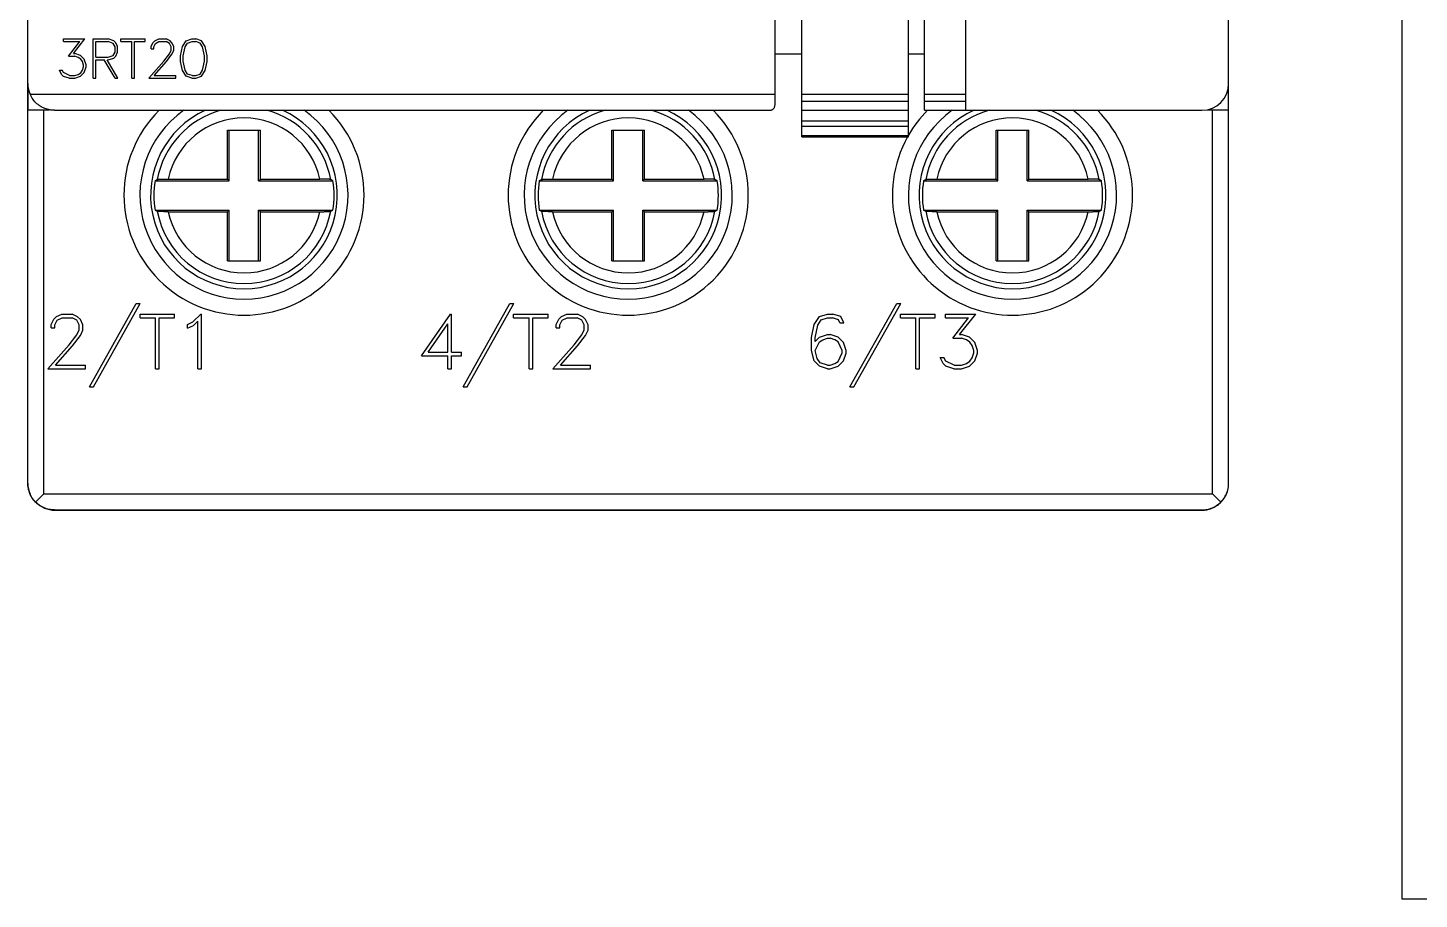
# Model space of a CAD drawing. Header units: millimetres. Extents: x -72 to 2978, y -1067 to 2817.
# Drawn here: x 2061.7 to 2113.8, y 2541 to 2573.6 of the extents above; entities that cross this region are included whole.
import ezdxf

# ---------------------------------------------------------------- set-up
doc = ezdxf.new("R2010")
doc.units = ezdxf.units.MM
doc.layers.add('10000_FRONT', color=7, linetype='Continuous')

msp = doc.modelspace()

# ---------------------------------------------------------------- linework, layer by layer
for p, q in [((2113.192, 2540.967), (2113.192, 2654.067)), ((2135.692, 2540.967), (2113.192, 2540.967))]:
    msp.add_line(p, q)
at = {"layer": '10000_FRONT', "color": 7, "linetype": 'Continuous', "lineweight": 25}
for p, q in [((2090.692, 2569.542), (2090.692, 2626.542)), ((2089.692, 2570.742), (2089.692, 2625.342)), ((2061.692, 2570.562), (2061.692, 2624.542)), ((2094.692, 2569.542), (2094.692, 2586.042)), ((2095.292, 2570.542), (2095.292, 2585.442)), ((2096.842, 2570.542), (2096.842, 2584.242)), ((2106.692, 2571.542), (2106.692, 2575.345)), ((2063.025, 2573.215), (2063.832, 2573.215)), ((2063.025, 2573.117), (2063.025, 2573.215)), ((2063.402, 2572.668), (2063.832, 2573.215)), ((2064.138, 2573.215), (2064.703, 2573.215)), ((2064.138, 2571.745), (2064.138, 2573.215)), ((2064.913, 2573.145), (2064.703, 2573.215)), ((2064.988, 2573.073), (2064.913, 2573.145)), ((2065.174, 2573.215), (2066.095, 2573.215)), ((2065.174, 2573.117), (2065.174, 2573.215)), ((2066.095, 2573.117), (2066.095, 2573.215)), ((2066.38, 2573.074), (2066.453, 2573.146)), ((2066.453, 2573.146), (2066.596, 2573.215)), ((2066.596, 2573.215), (2066.878, 2573.215)), ((2067.021, 2573.145), (2066.878, 2573.215)), ((2067.094, 2573.073), (2067.021, 2573.145)), ((2067.487, 2572.931), (2067.63, 2573.145)), ((2067.63, 2573.145), (2067.843, 2573.215)), ((2067.843, 2573.215), (2067.985, 2573.215)), ((2068.199, 2573.145), (2067.985, 2573.215)), ((2068.342, 2572.931), (2068.199, 2573.145)), ((2061.692, 2572.652), (2061.692, 2572.652)), ((2063.025, 2573.117), (2063.64, 2573.117)), ((2063.215, 2572.567), (2063.64, 2573.117)), ((2063.402, 2572.668), (2063.454, 2572.668)), ((2063.666, 2572.597), (2063.454, 2572.668)), ((2064.236, 2573.117), (2064.698, 2573.117)), ((2064.236, 2572.529), (2064.236, 2573.117)), ((2064.894, 2573.05), (2064.698, 2573.117)), ((2064.959, 2572.923), (2064.894, 2573.05)), ((2064.894, 2572.597), (2064.959, 2572.724)), ((2064.959, 2572.724), (2064.959, 2572.923)), ((2064.987, 2572.574), (2065.057, 2572.717)), ((2065.057, 2572.93), (2064.988, 2573.073)), ((2065.057, 2572.717), (2065.057, 2572.93)), ((2065.174, 2573.117), (2065.585, 2573.117)), ((2065.585, 2571.745), (2065.585, 2573.117)), ((2065.683, 2573.117), (2066.095, 2573.117)), ((2065.683, 2571.745), (2065.683, 2573.117)), ((2066.31, 2572.931), (2066.38, 2573.074)), ((2066.31, 2572.843), (2066.31, 2572.931)), ((2066.31, 2572.843), (2066.41, 2572.843)), ((2066.41, 2572.923), (2066.475, 2573.052)), ((2066.41, 2572.843), (2066.41, 2572.923)), ((2066.475, 2573.052), (2066.604, 2573.117)), ((2066.604, 2573.117), (2066.87, 2573.117)), ((2066.794, 2572.388), (2066.998, 2572.66)), ((2067, 2573.052), (2066.87, 2573.117)), ((2066.886, 2572.367), (2067.094, 2572.643)), ((2066.998, 2572.66), (2067.064, 2572.794)), ((2067.064, 2572.923), (2067, 2573.052)), ((2067.064, 2572.794), (2067.064, 2572.923)), ((2067.165, 2572.929), (2067.094, 2573.073)), ((2067.094, 2572.643), (2067.165, 2572.784)), ((2067.165, 2572.784), (2067.165, 2572.929)), ((2067.418, 2572.586), (2067.487, 2572.931)), ((2067.516, 2572.582), (2067.585, 2572.922)), ((2067.585, 2572.922), (2067.678, 2573.06)), ((2067.678, 2573.06), (2067.848, 2573.118)), ((2067.848, 2573.118), (2067.982, 2573.118)), ((2068.151, 2573.06), (2067.982, 2573.118)), ((2068.243, 2572.922), (2068.151, 2573.06)), ((2068.312, 2572.582), (2068.243, 2572.922)), ((2068.41, 2572.586), (2068.342, 2572.931)), ((2089.692, 2572.662), (2090.692, 2572.662)), ((2094.692, 2572.662), (2095.292, 2572.662)), ((2063.215, 2572.567), (2063.451, 2572.567)), ((2063.582, 2572.523), (2063.451, 2572.567)), ((2063.674, 2572.462), (2063.582, 2572.523)), ((2063.809, 2572.454), (2063.666, 2572.597)), ((2063.735, 2572.369), (2063.674, 2572.462)), ((2063.78, 2572.238), (2063.735, 2572.369)), ((2063.735, 2572.042), (2063.78, 2572.174)), ((2063.78, 2572.174), (2063.78, 2572.238)), ((2063.879, 2572.242), (2063.809, 2572.454)), ((2063.809, 2571.958), (2063.879, 2572.17)), ((2063.879, 2572.17), (2063.879, 2572.242)), ((2064.236, 2572.529), (2064.698, 2572.529)), ((2064.236, 2572.431), (2064.553, 2572.431)), ((2064.236, 2571.745), (2064.236, 2572.431)), ((2064.964, 2571.745), (2064.553, 2572.431)), ((2065.07, 2571.745), (2064.659, 2572.431)), ((2064.659, 2572.431), (2064.702, 2572.431)), ((2064.698, 2572.529), (2064.894, 2572.597)), ((2064.702, 2572.431), (2064.913, 2572.502)), ((2064.913, 2572.502), (2064.987, 2572.574)), ((2066.222, 2571.745), (2066.794, 2572.388)), ((2066.43, 2571.843), (2066.886, 2572.367)), ((2067.418, 2572.375), (2067.418, 2572.586)), ((2067.487, 2572.029), (2067.418, 2572.375)), ((2067.516, 2572.381), (2067.516, 2572.582)), ((2067.585, 2572.041), (2067.516, 2572.381)), ((2068.243, 2572.041), (2068.312, 2572.381)), ((2068.312, 2572.381), (2068.312, 2572.582)), ((2068.342, 2572.029), (2068.41, 2572.375)), ((2068.41, 2572.375), (2068.41, 2572.586)), ((2062.959, 2571.887), (2062.878, 2572.049)), ((2062.878, 2572.049), (2062.982, 2572.049)), ((2063.033, 2571.815), (2062.959, 2571.887)), ((2063.029, 2571.953), (2062.982, 2572.049)), ((2063.251, 2571.843), (2063.029, 2571.953)), ((2063.245, 2571.745), (2063.033, 2571.815)), ((2063.245, 2571.745), (2063.454, 2571.745)), ((2063.251, 2571.843), (2063.451, 2571.843)), ((2063.451, 2571.843), (2063.582, 2571.889)), ((2063.454, 2571.745), (2063.666, 2571.816)), ((2063.582, 2571.889), (2063.674, 2571.95)), ((2063.666, 2571.816), (2063.809, 2571.958)), ((2063.674, 2571.95), (2063.735, 2572.042)), ((2064.138, 2571.745), (2064.236, 2571.745)), ((2064.964, 2571.745), (2065.07, 2571.745)), ((2065.585, 2571.745), (2065.683, 2571.745)), ((2066.222, 2571.745), (2067.233, 2571.745)), ((2066.43, 2571.843), (2067.233, 2571.843)), ((2067.233, 2571.745), (2067.233, 2571.843)), ((2067.63, 2571.816), (2067.487, 2572.029)), ((2067.678, 2571.902), (2067.585, 2572.041)), ((2067.843, 2571.745), (2067.63, 2571.816)), ((2067.848, 2571.845), (2067.678, 2571.902)), ((2067.843, 2571.745), (2067.985, 2571.745)), ((2067.848, 2571.845), (2067.982, 2571.845)), ((2067.982, 2571.845), (2068.151, 2571.902)), ((2067.985, 2571.745), (2068.199, 2571.816)), ((2068.151, 2571.902), (2068.243, 2572.041)), ((2068.199, 2571.816), (2068.342, 2572.029)), ((2061.702, 2570.562), (2061.702, 2571.401)), ((2061.799, 2571.092), (2061.775, 2571.142)), ((2061.775, 2571.142), (2089.692, 2571.142)), ((2061.826, 2571.043), (2061.799, 2571.092)), ((2061.855, 2570.994), (2061.826, 2571.043)), ((2090.692, 2571.142), (2094.692, 2571.142)), ((2095.292, 2571.142), (2096.842, 2571.142)), ((2106.682, 2570.562), (2106.682, 2571.401)), ((2106.692, 2570.562), (2106.692, 2571.534)), ((2061.692, 2570.562), (2062.292, 2570.562)), ((2061.692, 2556.562), (2061.692, 2570.562)), ((2061.888, 2570.948), (2061.855, 2570.994)), ((2061.922, 2570.904), (2061.888, 2570.948)), ((2061.959, 2570.862), (2061.922, 2570.904)), ((2061.997, 2570.824), (2061.959, 2570.862)), ((2062.035, 2570.788), (2061.997, 2570.824)), ((2062.074, 2570.756), (2062.035, 2570.788)), ((2062.113, 2570.727), (2062.074, 2570.756)), ((2062.154, 2570.7), (2062.113, 2570.727)), ((2062.196, 2570.674), (2062.154, 2570.7)), ((2062.239, 2570.651), (2062.196, 2570.674)), ((2062.283, 2570.63), (2062.239, 2570.651)), ((2062.328, 2570.611), (2062.283, 2570.63)), ((2062.292, 2570.562), (2062.493, 2570.562)), ((2062.292, 2556.162), (2062.292, 2570.562)), ((2062.373, 2570.595), (2062.328, 2570.611)), ((2062.419, 2570.58), (2062.373, 2570.595)), ((2062.465, 2570.568), (2062.419, 2570.58)), ((2062.511, 2570.559), (2062.465, 2570.568)), ((2062.557, 2570.552), (2062.511, 2570.559)), ((2062.603, 2570.546), (2062.557, 2570.552)), ((2062.648, 2570.543), (2062.603, 2570.546)), ((2062.692, 2570.542), (2062.648, 2570.543)), ((2062.692, 2570.542), (2089.492, 2570.542)), ((2089.492, 2570.542), (2089.51, 2570.543)), ((2089.51, 2570.543), (2089.528, 2570.546)), ((2089.528, 2570.546), (2089.546, 2570.55)), ((2089.546, 2570.55), (2089.564, 2570.556)), ((2089.564, 2570.556), (2089.582, 2570.564)), ((2089.582, 2570.564), (2089.599, 2570.574)), ((2089.599, 2570.574), (2089.615, 2570.585)), ((2089.615, 2570.585), (2089.631, 2570.599)), ((2089.631, 2570.599), (2089.645, 2570.614)), ((2089.645, 2570.614), (2089.658, 2570.631)), ((2089.658, 2570.631), (2089.669, 2570.65)), ((2089.669, 2570.65), (2089.678, 2570.67)), ((2089.678, 2570.67), (2089.685, 2570.693)), ((2089.685, 2570.693), (2089.69, 2570.717)), ((2089.69, 2570.717), (2089.692, 2570.742)), ((2090.692, 2570.879), (2094.692, 2570.879)), ((2090.692, 2570.542), (2094.692, 2570.542)), ((2095.292, 2570.879), (2096.842, 2570.879)), ((2095.292, 2570.542), (2096.842, 2570.542)), ((2096.842, 2570.542), (2105.692, 2570.542)), ((2105.891, 2570.562), (2106.692, 2570.562)), ((2106.092, 2556.162), (2106.092, 2570.562)), ((2106.692, 2556.562), (2106.692, 2570.562)), ((2090.692, 2570.142), (2094.692, 2570.142)), ((2069.179, 2569.802), (2070.405, 2569.802)), ((2069.179, 2567.965), (2069.179, 2569.802)), ((2069.242, 2567.902), (2069.242, 2569.802)), ((2070.342, 2567.902), (2070.342, 2569.802)), ((2070.405, 2567.965), (2070.405, 2569.802)), ((2083.579, 2569.802), (2084.805, 2569.802)), ((2083.579, 2567.965), (2083.579, 2569.802)), ((2083.642, 2567.902), (2083.642, 2569.802)), ((2084.742, 2567.902), (2084.742, 2569.802)), ((2084.805, 2567.965), (2084.805, 2569.802)), ((2090.692, 2569.942), (2094.692, 2569.942)), ((2090.692, 2569.596), (2094.692, 2569.596)), ((2090.692, 2569.542), (2094.692, 2569.542)), ((2097.979, 2569.802), (2099.205, 2569.802)), ((2097.979, 2567.965), (2097.979, 2569.802)), ((2098.042, 2567.902), (2098.042, 2569.802)), ((2099.142, 2567.902), (2099.142, 2569.802)), ((2099.205, 2567.965), (2099.205, 2569.802)), ((2066.471, 2567.909), (2066.483, 2567.915)), ((2066.483, 2567.915), (2066.494, 2567.921)), ((2066.494, 2567.921), (2066.506, 2567.928)), ((2066.506, 2567.928), (2066.518, 2567.934)), ((2066.518, 2567.934), (2066.529, 2567.94)), ((2066.529, 2567.94), (2066.541, 2567.946)), ((2066.541, 2567.946), (2066.545, 2567.948)), ((2066.545, 2567.948), (2066.552, 2567.949)), ((2066.552, 2567.949), (2066.562, 2567.951)), ((2066.562, 2567.951), (2066.573, 2567.953)), ((2066.573, 2567.953), (2066.587, 2567.954)), ((2066.587, 2567.954), (2066.603, 2567.955)), ((2066.603, 2567.955), (2066.622, 2567.957)), ((2066.622, 2567.957), (2066.643, 2567.958)), ((2066.643, 2567.958), (2066.664, 2567.959)), ((2066.664, 2567.959), (2066.687, 2567.96)), ((2066.687, 2567.96), (2066.713, 2567.961)), ((2066.713, 2567.961), (2066.74, 2567.962)), ((2066.74, 2567.962), (2066.768, 2567.963)), ((2066.768, 2567.963), (2066.796, 2567.964)), ((2066.796, 2567.964), (2066.825, 2567.964)), ((2066.825, 2567.964), (2066.856, 2567.965)), ((2066.856, 2567.965), (2066.888, 2567.965)), ((2066.888, 2567.965), (2066.92, 2567.965)), ((2066.92, 2567.965), (2066.951, 2567.965)), ((2066.951, 2567.965), (2069.179, 2567.965)), ((2069.242, 2567.902), (2069.179, 2567.965)), ((2070.342, 2567.902), (2070.405, 2567.965)), ((2070.405, 2567.965), (2072.632, 2567.965)), ((2072.658, 2567.965), (2072.632, 2567.965)), ((2072.684, 2567.965), (2072.658, 2567.965)), ((2072.71, 2567.965), (2072.684, 2567.965)), ((2072.736, 2567.965), (2072.71, 2567.965)), ((2072.762, 2567.964), (2072.736, 2567.965)), ((2072.786, 2567.964), (2072.762, 2567.964)), ((2072.809, 2567.963), (2072.786, 2567.964)), ((2072.832, 2567.963), (2072.809, 2567.963)), ((2072.855, 2567.962), (2072.832, 2567.963)), ((2072.877, 2567.961), (2072.855, 2567.962)), ((2072.898, 2567.96), (2072.877, 2567.961)), ((2072.918, 2567.959), (2072.898, 2567.96)), ((2072.935, 2567.958), (2072.918, 2567.959)), ((2072.952, 2567.957), (2072.935, 2567.958)), ((2072.969, 2567.956), (2072.952, 2567.957)), ((2072.984, 2567.955), (2072.969, 2567.956)), ((2072.997, 2567.954), (2072.984, 2567.955)), ((2073.008, 2567.953), (2072.997, 2567.954)), ((2073.018, 2567.952), (2073.008, 2567.953)), ((2073.026, 2567.95), (2073.018, 2567.952)), ((2073.034, 2567.949), (2073.026, 2567.95)), ((2073.039, 2567.948), (2073.034, 2567.949)), ((2073.042, 2567.946), (2073.039, 2567.948)), ((2073.054, 2567.94), (2073.042, 2567.946)), ((2073.066, 2567.934), (2073.054, 2567.94)), ((2073.077, 2567.928), (2073.066, 2567.934)), ((2073.089, 2567.921), (2073.077, 2567.928)), ((2073.101, 2567.915), (2073.089, 2567.921)), ((2073.112, 2567.909), (2073.101, 2567.915)), ((2080.871, 2567.909), (2080.883, 2567.915)), ((2080.883, 2567.915), (2080.894, 2567.921)), ((2080.894, 2567.921), (2080.906, 2567.928)), ((2080.906, 2567.928), (2080.918, 2567.934)), ((2080.918, 2567.934), (2080.929, 2567.94)), ((2080.929, 2567.94), (2080.941, 2567.946)), ((2080.941, 2567.946), (2080.945, 2567.948)), ((2080.945, 2567.948), (2080.952, 2567.949)), ((2080.952, 2567.949), (2080.962, 2567.951)), ((2080.962, 2567.951), (2080.973, 2567.953)), ((2080.973, 2567.953), (2080.987, 2567.954)), ((2080.987, 2567.954), (2081.003, 2567.955)), ((2081.003, 2567.955), (2081.022, 2567.957)), ((2081.022, 2567.957), (2081.043, 2567.958)), ((2081.043, 2567.958), (2081.064, 2567.959)), ((2081.064, 2567.959), (2081.087, 2567.96)), ((2081.087, 2567.96), (2081.113, 2567.961)), ((2081.113, 2567.961), (2081.14, 2567.962)), ((2081.14, 2567.962), (2081.168, 2567.963)), ((2081.168, 2567.963), (2081.196, 2567.964)), ((2081.196, 2567.964), (2081.225, 2567.964)), ((2081.225, 2567.964), (2081.256, 2567.965)), ((2081.256, 2567.965), (2081.288, 2567.965)), ((2081.288, 2567.965), (2081.32, 2567.965)), ((2081.32, 2567.965), (2081.351, 2567.965)), ((2081.351, 2567.965), (2083.579, 2567.965)), ((2083.642, 2567.902), (2083.579, 2567.965)), ((2084.742, 2567.902), (2084.805, 2567.965)), ((2084.805, 2567.965), (2087.032, 2567.965)), ((2087.058, 2567.965), (2087.032, 2567.965)), ((2087.084, 2567.965), (2087.058, 2567.965)), ((2087.11, 2567.965), (2087.084, 2567.965)), ((2087.136, 2567.965), (2087.11, 2567.965)), ((2087.162, 2567.964), (2087.136, 2567.965)), ((2087.186, 2567.964), (2087.162, 2567.964)), ((2087.209, 2567.963), (2087.186, 2567.964)), ((2087.232, 2567.963), (2087.209, 2567.963)), ((2087.255, 2567.962), (2087.232, 2567.963)), ((2087.277, 2567.961), (2087.255, 2567.962)), ((2087.298, 2567.96), (2087.277, 2567.961)), ((2087.318, 2567.959), (2087.298, 2567.96)), ((2087.335, 2567.958), (2087.318, 2567.959)), ((2087.352, 2567.957), (2087.335, 2567.958)), ((2087.369, 2567.956), (2087.352, 2567.957)), ((2087.384, 2567.955), (2087.369, 2567.956)), ((2087.397, 2567.954), (2087.384, 2567.955)), ((2087.408, 2567.953), (2087.397, 2567.954)), ((2087.418, 2567.952), (2087.408, 2567.953)), ((2087.426, 2567.95), (2087.418, 2567.952)), ((2087.434, 2567.949), (2087.426, 2567.95)), ((2087.439, 2567.948), (2087.434, 2567.949)), ((2087.442, 2567.946), (2087.439, 2567.948)), ((2087.454, 2567.94), (2087.442, 2567.946)), ((2087.466, 2567.934), (2087.454, 2567.94)), ((2087.477, 2567.928), (2087.466, 2567.934)), ((2087.489, 2567.921), (2087.477, 2567.928)), ((2087.501, 2567.915), (2087.489, 2567.921)), ((2087.512, 2567.909), (2087.501, 2567.915)), ((2095.271, 2567.909), (2095.283, 2567.915)), ((2095.283, 2567.915), (2095.294, 2567.921)), ((2095.294, 2567.921), (2095.306, 2567.928)), ((2095.306, 2567.928), (2095.318, 2567.934)), ((2095.318, 2567.934), (2095.329, 2567.94)), ((2095.329, 2567.94), (2095.341, 2567.946)), ((2095.341, 2567.946), (2095.345, 2567.948)), ((2095.345, 2567.948), (2095.352, 2567.949)), ((2095.352, 2567.949), (2095.362, 2567.951)), ((2095.362, 2567.951), (2095.373, 2567.953)), ((2095.373, 2567.953), (2095.387, 2567.954)), ((2095.387, 2567.954), (2095.403, 2567.955)), ((2095.403, 2567.955), (2095.422, 2567.957)), ((2095.422, 2567.957), (2095.443, 2567.958)), ((2095.443, 2567.958), (2095.464, 2567.959)), ((2095.464, 2567.959), (2095.487, 2567.96)), ((2095.487, 2567.96), (2095.513, 2567.961)), ((2095.513, 2567.961), (2095.54, 2567.962)), ((2095.54, 2567.962), (2095.568, 2567.963)), ((2095.568, 2567.963), (2095.596, 2567.964)), ((2095.596, 2567.964), (2095.625, 2567.964)), ((2095.625, 2567.964), (2095.656, 2567.965)), ((2095.656, 2567.965), (2095.688, 2567.965)), ((2095.688, 2567.965), (2095.72, 2567.965)), ((2095.72, 2567.965), (2095.751, 2567.965)), ((2095.751, 2567.965), (2097.979, 2567.965)), ((2098.042, 2567.902), (2097.979, 2567.965)), ((2099.142, 2567.902), (2099.205, 2567.965)), ((2099.205, 2567.965), (2101.432, 2567.965)), ((2101.458, 2567.965), (2101.432, 2567.965)), ((2101.484, 2567.965), (2101.458, 2567.965)), ((2101.51, 2567.965), (2101.484, 2567.965)), ((2101.536, 2567.965), (2101.51, 2567.965)), ((2101.562, 2567.964), (2101.536, 2567.965)), ((2101.586, 2567.964), (2101.562, 2567.964)), ((2101.609, 2567.963), (2101.586, 2567.964)), ((2101.632, 2567.963), (2101.609, 2567.963)), ((2101.655, 2567.962), (2101.632, 2567.963)), ((2101.677, 2567.961), (2101.655, 2567.962)), ((2101.698, 2567.96), (2101.677, 2567.961)), ((2101.718, 2567.959), (2101.698, 2567.96)), ((2101.735, 2567.958), (2101.718, 2567.959)), ((2101.752, 2567.957), (2101.735, 2567.958)), ((2101.769, 2567.956), (2101.752, 2567.957)), ((2101.784, 2567.955), (2101.769, 2567.956)), ((2101.797, 2567.954), (2101.784, 2567.955)), ((2101.808, 2567.953), (2101.797, 2567.954)), ((2101.818, 2567.952), (2101.808, 2567.953)), ((2101.826, 2567.95), (2101.818, 2567.952)), ((2101.834, 2567.949), (2101.826, 2567.95)), ((2101.839, 2567.948), (2101.834, 2567.949)), ((2101.842, 2567.946), (2101.839, 2567.948)), ((2101.854, 2567.94), (2101.842, 2567.946)), ((2101.866, 2567.934), (2101.854, 2567.94)), ((2101.877, 2567.928), (2101.866, 2567.934)), ((2101.889, 2567.921), (2101.877, 2567.928)), ((2101.901, 2567.915), (2101.889, 2567.921)), ((2101.912, 2567.909), (2101.901, 2567.915)), ((2066.459, 2567.902), (2066.471, 2567.909)), ((2066.459, 2567.902), (2069.242, 2567.902)), ((2070.342, 2567.902), (2073.124, 2567.902)), ((2073.124, 2567.902), (2073.112, 2567.909)), ((2080.859, 2567.902), (2080.871, 2567.909)), ((2080.859, 2567.902), (2083.642, 2567.902)), ((2084.742, 2567.902), (2087.524, 2567.902)), ((2087.524, 2567.902), (2087.512, 2567.909)), ((2095.259, 2567.902), (2095.271, 2567.909)), ((2095.259, 2567.902), (2098.042, 2567.902)), ((2099.142, 2567.902), (2101.924, 2567.902)), ((2101.924, 2567.902), (2101.912, 2567.909)), ((2066.471, 2566.796), (2066.459, 2566.802)), ((2066.459, 2566.802), (2069.242, 2566.802)), ((2066.483, 2566.79), (2066.471, 2566.796)), ((2066.494, 2566.784), (2066.483, 2566.79)), ((2066.506, 2566.777), (2066.494, 2566.784)), ((2066.518, 2566.771), (2066.506, 2566.777)), ((2066.529, 2566.765), (2066.518, 2566.771)), ((2066.541, 2566.759), (2066.529, 2566.765)), ((2066.544, 2566.757), (2066.541, 2566.759)), ((2066.55, 2566.756), (2066.544, 2566.757)), ((2066.557, 2566.755), (2066.55, 2566.756)), ((2066.565, 2566.753), (2066.557, 2566.755)), ((2066.575, 2566.752), (2066.565, 2566.753)), ((2066.586, 2566.751), (2066.575, 2566.752)), ((2066.6, 2566.75), (2066.586, 2566.751)), ((2066.615, 2566.748), (2066.6, 2566.75)), ((2066.631, 2566.747), (2066.615, 2566.748)), ((2066.648, 2566.746), (2066.631, 2566.747)), ((2066.666, 2566.745), (2066.648, 2566.746)), ((2066.685, 2566.745), (2066.666, 2566.745)), ((2066.706, 2566.744), (2066.685, 2566.745)), ((2066.728, 2566.743), (2066.706, 2566.744)), ((2066.751, 2566.742), (2066.728, 2566.743)), ((2066.774, 2566.742), (2066.751, 2566.742)), ((2066.798, 2566.741), (2066.774, 2566.742)), ((2066.822, 2566.741), (2066.798, 2566.741)), ((2066.847, 2566.74), (2066.822, 2566.741)), ((2066.873, 2566.74), (2066.847, 2566.74)), ((2066.9, 2566.74), (2066.873, 2566.74)), ((2066.926, 2566.74), (2066.9, 2566.74)), ((2066.951, 2566.74), (2066.926, 2566.74)), ((2066.951, 2566.74), (2069.179, 2566.74)), ((2069.179, 2566.74), (2069.242, 2566.802)), ((2069.179, 2564.902), (2069.179, 2566.74)), ((2069.242, 2564.902), (2069.242, 2566.802)), ((2070.405, 2566.74), (2070.342, 2566.802)), ((2070.342, 2566.802), (2073.124, 2566.802)), ((2070.342, 2564.902), (2070.342, 2566.802)), ((2070.405, 2566.74), (2072.632, 2566.74)), ((2070.405, 2564.902), (2070.405, 2566.74)), ((2072.632, 2566.74), (2072.663, 2566.74)), ((2072.663, 2566.74), (2072.695, 2566.74)), ((2072.695, 2566.74), (2072.727, 2566.74)), ((2072.727, 2566.74), (2072.758, 2566.741)), ((2072.758, 2566.741), (2072.787, 2566.741)), ((2072.787, 2566.741), (2072.815, 2566.742)), ((2072.815, 2566.742), (2072.843, 2566.743)), ((2072.843, 2566.743), (2072.871, 2566.743)), ((2072.871, 2566.743), (2072.896, 2566.744)), ((2072.896, 2566.744), (2072.919, 2566.746)), ((2072.919, 2566.746), (2072.941, 2566.747)), ((2072.941, 2566.747), (2072.961, 2566.748)), ((2072.961, 2566.748), (2072.98, 2566.749)), ((2072.98, 2566.749), (2072.996, 2566.751)), ((2072.996, 2566.751), (2073.01, 2566.752)), ((2073.01, 2566.752), (2073.021, 2566.754)), ((2073.021, 2566.754), (2073.031, 2566.755)), ((2073.031, 2566.755), (2073.038, 2566.757)), ((2073.038, 2566.757), (2073.042, 2566.759)), ((2073.042, 2566.759), (2073.054, 2566.765)), ((2073.054, 2566.765), (2073.066, 2566.771)), ((2073.066, 2566.771), (2073.077, 2566.777)), ((2073.077, 2566.777), (2073.089, 2566.784)), ((2073.089, 2566.784), (2073.101, 2566.79)), ((2073.101, 2566.79), (2073.112, 2566.796)), ((2073.112, 2566.796), (2073.124, 2566.802)), ((2080.871, 2566.796), (2080.859, 2566.802)), ((2080.859, 2566.802), (2083.642, 2566.802)), ((2080.883, 2566.79), (2080.871, 2566.796)), ((2080.894, 2566.784), (2080.883, 2566.79)), ((2080.906, 2566.777), (2080.894, 2566.784)), ((2080.918, 2566.771), (2080.906, 2566.777)), ((2080.929, 2566.765), (2080.918, 2566.771)), ((2080.941, 2566.759), (2080.929, 2566.765)), ((2080.944, 2566.757), (2080.941, 2566.759)), ((2080.95, 2566.756), (2080.944, 2566.757)), ((2080.957, 2566.755), (2080.95, 2566.756)), ((2080.965, 2566.753), (2080.957, 2566.755)), ((2080.975, 2566.752), (2080.965, 2566.753)), ((2080.986, 2566.751), (2080.975, 2566.752)), ((2081, 2566.75), (2080.986, 2566.751)), ((2081.015, 2566.748), (2081, 2566.75)), ((2081.031, 2566.747), (2081.015, 2566.748)), ((2081.048, 2566.746), (2081.031, 2566.747)), ((2081.066, 2566.745), (2081.048, 2566.746)), ((2081.085, 2566.745), (2081.066, 2566.745)), ((2081.106, 2566.744), (2081.085, 2566.745)), ((2081.128, 2566.743), (2081.106, 2566.744)), ((2081.151, 2566.742), (2081.128, 2566.743)), ((2081.174, 2566.742), (2081.151, 2566.742)), ((2081.198, 2566.741), (2081.174, 2566.742)), ((2081.222, 2566.741), (2081.198, 2566.741)), ((2081.247, 2566.74), (2081.222, 2566.741)), ((2081.273, 2566.74), (2081.247, 2566.74)), ((2081.3, 2566.74), (2081.273, 2566.74)), ((2081.326, 2566.74), (2081.3, 2566.74)), ((2081.351, 2566.74), (2081.326, 2566.74)), ((2081.351, 2566.74), (2083.579, 2566.74)), ((2083.579, 2566.74), (2083.642, 2566.802)), ((2083.579, 2564.902), (2083.579, 2566.74)), ((2083.642, 2564.902), (2083.642, 2566.802)), ((2084.805, 2566.74), (2084.742, 2566.802)), ((2084.742, 2566.802), (2087.524, 2566.802)), ((2084.742, 2564.902), (2084.742, 2566.802)), ((2084.805, 2566.74), (2087.032, 2566.74)), ((2084.805, 2564.902), (2084.805, 2566.74)), ((2087.032, 2566.74), (2087.063, 2566.74)), ((2087.063, 2566.74), (2087.095, 2566.74)), ((2087.095, 2566.74), (2087.127, 2566.74)), ((2087.127, 2566.74), (2087.158, 2566.741)), ((2087.158, 2566.741), (2087.187, 2566.741)), ((2087.187, 2566.741), (2087.215, 2566.742)), ((2087.215, 2566.742), (2087.243, 2566.743)), ((2087.243, 2566.743), (2087.271, 2566.743)), ((2087.271, 2566.743), (2087.296, 2566.744)), ((2087.296, 2566.744), (2087.319, 2566.746)), ((2087.319, 2566.746), (2087.341, 2566.747)), ((2087.341, 2566.747), (2087.361, 2566.748)), ((2087.361, 2566.748), (2087.38, 2566.749)), ((2087.38, 2566.749), (2087.396, 2566.751)), ((2087.396, 2566.751), (2087.41, 2566.752)), ((2087.41, 2566.752), (2087.421, 2566.754)), ((2087.421, 2566.754), (2087.431, 2566.755)), ((2087.431, 2566.755), (2087.438, 2566.757)), ((2087.438, 2566.757), (2087.442, 2566.759)), ((2087.442, 2566.759), (2087.454, 2566.765)), ((2087.454, 2566.765), (2087.466, 2566.771)), ((2087.466, 2566.771), (2087.477, 2566.777)), ((2087.477, 2566.777), (2087.489, 2566.784)), ((2087.489, 2566.784), (2087.501, 2566.79)), ((2087.501, 2566.79), (2087.512, 2566.796)), ((2087.512, 2566.796), (2087.524, 2566.802)), ((2095.271, 2566.796), (2095.259, 2566.802)), ((2095.259, 2566.802), (2098.042, 2566.802)), ((2095.283, 2566.79), (2095.271, 2566.796)), ((2095.294, 2566.784), (2095.283, 2566.79)), ((2095.306, 2566.777), (2095.294, 2566.784)), ((2095.318, 2566.771), (2095.306, 2566.777)), ((2095.329, 2566.765), (2095.318, 2566.771)), ((2095.341, 2566.759), (2095.329, 2566.765)), ((2095.344, 2566.757), (2095.341, 2566.759)), ((2095.35, 2566.756), (2095.344, 2566.757)), ((2095.357, 2566.755), (2095.35, 2566.756)), ((2095.365, 2566.753), (2095.357, 2566.755)), ((2095.375, 2566.752), (2095.365, 2566.753)), ((2095.386, 2566.751), (2095.375, 2566.752)), ((2095.4, 2566.75), (2095.386, 2566.751)), ((2095.415, 2566.748), (2095.4, 2566.75)), ((2095.431, 2566.747), (2095.415, 2566.748)), ((2095.448, 2566.746), (2095.431, 2566.747)), ((2095.466, 2566.745), (2095.448, 2566.746)), ((2095.485, 2566.745), (2095.466, 2566.745)), ((2095.506, 2566.744), (2095.485, 2566.745)), ((2095.528, 2566.743), (2095.506, 2566.744)), ((2095.551, 2566.742), (2095.528, 2566.743)), ((2095.574, 2566.742), (2095.551, 2566.742)), ((2095.598, 2566.741), (2095.574, 2566.742)), ((2095.622, 2566.741), (2095.598, 2566.741)), ((2095.647, 2566.74), (2095.622, 2566.741)), ((2095.673, 2566.74), (2095.647, 2566.74)), ((2095.7, 2566.74), (2095.673, 2566.74)), ((2095.726, 2566.74), (2095.7, 2566.74)), ((2095.751, 2566.74), (2095.726, 2566.74)), ((2095.751, 2566.74), (2097.979, 2566.74)), ((2097.979, 2566.74), (2098.042, 2566.802)), ((2097.979, 2564.902), (2097.979, 2566.74)), ((2098.042, 2564.902), (2098.042, 2566.802)), ((2099.205, 2566.74), (2099.142, 2566.802)), ((2099.142, 2566.802), (2101.924, 2566.802)), ((2099.142, 2564.902), (2099.142, 2566.802)), ((2099.205, 2566.74), (2101.432, 2566.74)), ((2099.205, 2564.902), (2099.205, 2566.74)), ((2101.432, 2566.74), (2101.463, 2566.74)), ((2101.463, 2566.74), (2101.495, 2566.74)), ((2101.495, 2566.74), (2101.527, 2566.74)), ((2101.527, 2566.74), (2101.558, 2566.741)), ((2101.558, 2566.741), (2101.587, 2566.741)), ((2101.587, 2566.741), (2101.615, 2566.742)), ((2101.615, 2566.742), (2101.643, 2566.743)), ((2101.643, 2566.743), (2101.671, 2566.743)), ((2101.671, 2566.743), (2101.696, 2566.744)), ((2101.696, 2566.744), (2101.719, 2566.746)), ((2101.719, 2566.746), (2101.741, 2566.747)), ((2101.741, 2566.747), (2101.761, 2566.748)), ((2101.761, 2566.748), (2101.78, 2566.749)), ((2101.78, 2566.749), (2101.796, 2566.751)), ((2101.796, 2566.751), (2101.81, 2566.752)), ((2101.81, 2566.752), (2101.821, 2566.754)), ((2101.821, 2566.754), (2101.831, 2566.755)), ((2101.831, 2566.755), (2101.838, 2566.757)), ((2101.838, 2566.757), (2101.842, 2566.759)), ((2101.842, 2566.759), (2101.854, 2566.765)), ((2101.854, 2566.765), (2101.866, 2566.771)), ((2101.866, 2566.771), (2101.877, 2566.777)), ((2101.877, 2566.777), (2101.889, 2566.784)), ((2101.889, 2566.784), (2101.901, 2566.79)), ((2101.901, 2566.79), (2101.912, 2566.796)), ((2101.912, 2566.796), (2101.924, 2566.802)), ((2069.179, 2564.902), (2070.405, 2564.902)), ((2083.579, 2564.902), (2084.805, 2564.902)), ((2097.979, 2564.902), (2099.205, 2564.902)), ((2064.002, 2560.18), (2065.756, 2563.297)), ((2064.151, 2560.18), (2065.903, 2563.297)), ((2065.756, 2563.297), (2065.903, 2563.297)), ((2078.002, 2560.18), (2079.756, 2563.297)), ((2078.151, 2560.18), (2079.903, 2563.297)), ((2079.756, 2563.297), (2079.903, 2563.297)), ((2092.502, 2560.18), (2094.256, 2563.297)), ((2092.651, 2560.18), (2094.403, 2563.297)), ((2094.256, 2563.297), (2094.403, 2563.297)), ((2062.563, 2562.506), (2062.661, 2562.707)), ((2062.661, 2562.707), (2062.762, 2562.807)), ((2062.762, 2562.807), (2062.963, 2562.905)), ((2062.793, 2562.676), (2062.974, 2562.767)), ((2062.963, 2562.905), (2063.359, 2562.905)), ((2062.974, 2562.767), (2063.347, 2562.767)), ((2063.529, 2562.676), (2063.347, 2562.767)), ((2063.558, 2562.805), (2063.359, 2562.905)), ((2063.66, 2562.705), (2063.558, 2562.805)), ((2063.759, 2562.504), (2063.66, 2562.705)), ((2065.898, 2562.905), (2067.188, 2562.905)), ((2065.898, 2562.767), (2065.898, 2562.905)), ((2065.898, 2562.767), (2066.475, 2562.767)), ((2066.475, 2560.847), (2066.475, 2562.767)), ((2066.612, 2562.767), (2067.188, 2562.767)), ((2066.612, 2560.847), (2066.612, 2562.767)), ((2067.188, 2562.767), (2067.188, 2562.905)), ((2067.878, 2562.614), (2068.17, 2562.905)), ((2068.17, 2562.905), (2068.199, 2562.905)), ((2068.199, 2560.847), (2068.199, 2562.905)), ((2076.442, 2561.337), (2077.531, 2562.905)), ((2077.531, 2562.905), (2077.564, 2562.905)), ((2077.564, 2561.474), (2077.564, 2562.905)), ((2079.898, 2562.905), (2081.188, 2562.905)), ((2079.898, 2562.767), (2079.898, 2562.905)), ((2079.898, 2562.767), (2080.475, 2562.767)), ((2080.475, 2560.847), (2080.475, 2562.767)), ((2080.612, 2562.767), (2081.188, 2562.767)), ((2080.612, 2560.847), (2080.612, 2562.767)), ((2081.188, 2562.767), (2081.188, 2562.905)), ((2081.489, 2562.506), (2081.587, 2562.707)), ((2081.587, 2562.707), (2081.689, 2562.807)), ((2081.689, 2562.807), (2081.89, 2562.905)), ((2081.72, 2562.676), (2081.901, 2562.767)), ((2081.89, 2562.905), (2082.285, 2562.905)), ((2081.901, 2562.767), (2082.273, 2562.767)), ((2082.455, 2562.676), (2082.273, 2562.767)), ((2082.485, 2562.805), (2082.285, 2562.905)), ((2082.587, 2562.705), (2082.485, 2562.805)), ((2082.686, 2562.504), (2082.587, 2562.705)), ((2091.158, 2562.507), (2091.359, 2562.806)), ((2091.359, 2562.806), (2091.658, 2562.905)), ((2091.427, 2562.685), (2091.663, 2562.766)), ((2091.658, 2562.905), (2091.856, 2562.905)), ((2091.663, 2562.766), (2091.849, 2562.766)), ((2092.066, 2562.691), (2091.849, 2562.766)), ((2092.157, 2562.806), (2091.856, 2562.905)), ((2092.273, 2562.573), (2092.157, 2562.806)), ((2094.398, 2562.905), (2095.688, 2562.905)), ((2094.398, 2562.767), (2094.398, 2562.905)), ((2094.398, 2562.767), (2094.975, 2562.767)), ((2094.975, 2560.847), (2094.975, 2562.767)), ((2095.112, 2562.767), (2095.688, 2562.767)), ((2095.112, 2560.847), (2095.112, 2562.767)), ((2095.688, 2562.767), (2095.688, 2562.905)), ((2096.084, 2562.905), (2097.215, 2562.905)), ((2096.084, 2562.767), (2096.084, 2562.905)), ((2096.084, 2562.767), (2096.946, 2562.767)), ((2096.351, 2561.997), (2096.946, 2562.767)), ((2096.612, 2562.138), (2097.215, 2562.905)), ((2062.563, 2562.383), (2062.563, 2562.506)), ((2062.563, 2562.383), (2062.702, 2562.383)), ((2062.702, 2562.495), (2062.793, 2562.676)), ((2062.702, 2562.383), (2062.702, 2562.495)), ((2063.526, 2562.127), (2063.619, 2562.315)), ((2063.619, 2562.495), (2063.529, 2562.676)), ((2063.619, 2562.315), (2063.619, 2562.495)), ((2063.66, 2562.103), (2063.759, 2562.3)), ((2063.759, 2562.3), (2063.759, 2562.504)), ((2067.677, 2562.513), (2067.878, 2562.614)), ((2067.677, 2562.368), (2067.677, 2562.513)), ((2067.677, 2562.368), (2067.905, 2562.48)), ((2067.905, 2562.48), (2068.061, 2562.638)), ((2068.061, 2560.847), (2068.061, 2562.638)), ((2076.691, 2561.474), (2077.426, 2562.532)), ((2077.426, 2561.474), (2077.426, 2562.532)), ((2081.489, 2562.383), (2081.489, 2562.506)), ((2081.489, 2562.383), (2081.629, 2562.383)), ((2081.629, 2562.495), (2081.72, 2562.676)), ((2081.629, 2562.383), (2081.629, 2562.495)), ((2082.453, 2562.127), (2082.545, 2562.315)), ((2082.545, 2562.495), (2082.455, 2562.676)), ((2082.545, 2562.315), (2082.545, 2562.495)), ((2082.587, 2562.103), (2082.686, 2562.3)), ((2082.686, 2562.3), (2082.686, 2562.504)), ((2091.063, 2562.023), (2091.158, 2562.507)), ((2091.202, 2562.016), (2091.299, 2562.491)), ((2091.299, 2562.491), (2091.427, 2562.685)), ((2092.127, 2562.573), (2092.066, 2562.691)), ((2092.127, 2562.573), (2092.273, 2562.573)), ((2062.439, 2560.847), (2063.241, 2561.747)), ((2062.73, 2560.984), (2063.369, 2561.716)), ((2063.241, 2561.747), (2063.526, 2562.127)), ((2063.369, 2561.716), (2063.66, 2562.103)), ((2081.366, 2560.847), (2082.167, 2561.747)), ((2081.657, 2560.984), (2082.296, 2561.716)), ((2082.167, 2561.747), (2082.453, 2562.127)), ((2082.296, 2561.716), (2082.587, 2562.103)), ((2091.063, 2561.537), (2091.063, 2562.023)), ((2091.202, 2561.88), (2091.362, 2562.039)), ((2091.202, 2561.88), (2091.202, 2562.016)), ((2091.202, 2561.538), (2091.364, 2561.862)), ((2091.362, 2562.039), (2091.658, 2562.138)), ((2091.364, 2561.862), (2091.479, 2561.936)), ((2091.479, 2561.936), (2091.663, 2561.999)), ((2091.658, 2562.138), (2091.759, 2562.138)), ((2091.663, 2561.999), (2091.754, 2561.999)), ((2091.938, 2561.936), (2091.754, 2561.999)), ((2092.056, 2562.039), (2091.759, 2562.138)), ((2092.053, 2561.862), (2091.938, 2561.936)), ((2092.215, 2561.535), (2092.053, 2561.862)), ((2092.257, 2561.838), (2092.056, 2562.039)), ((2092.354, 2561.542), (2092.257, 2561.838)), ((2096.351, 2561.997), (2096.681, 2561.997)), ((2096.612, 2562.138), (2096.686, 2562.138)), ((2096.864, 2561.935), (2096.681, 2561.997)), ((2096.982, 2562.039), (2096.686, 2562.138)), ((2096.993, 2561.85), (2096.864, 2561.935)), ((2097.183, 2561.838), (2096.982, 2562.039)), ((2097.079, 2561.72), (2096.993, 2561.85)), ((2097.142, 2561.536), (2097.079, 2561.72)), ((2097.281, 2561.542), (2097.183, 2561.838)), ((2076.442, 2561.337), (2077.426, 2561.337)), ((2076.691, 2561.474), (2077.426, 2561.474)), ((2077.426, 2560.847), (2077.426, 2561.337)), ((2077.564, 2561.474), (2077.948, 2561.474)), ((2077.564, 2561.337), (2077.948, 2561.337)), ((2077.564, 2560.847), (2077.564, 2561.337)), ((2077.948, 2561.337), (2077.948, 2561.474)), ((2091.161, 2561.145), (2091.063, 2561.537)), ((2091.362, 2560.946), (2091.161, 2561.145)), ((2091.276, 2561.242), (2091.202, 2561.538)), ((2091.386, 2561.08), (2091.276, 2561.242)), ((2092.053, 2561.124), (2092.215, 2561.451)), ((2092.056, 2560.946), (2092.257, 2561.145)), ((2092.215, 2561.451), (2092.215, 2561.535)), ((2092.257, 2561.145), (2092.354, 2561.441)), ((2092.354, 2561.441), (2092.354, 2561.542)), ((2095.992, 2561.045), (2095.879, 2561.272)), ((2095.879, 2561.272), (2096.024, 2561.272)), ((2096.09, 2561.138), (2096.024, 2561.272)), ((2096.401, 2560.984), (2096.09, 2561.138)), ((2096.864, 2561.048), (2096.993, 2561.133)), ((2096.982, 2560.946), (2097.183, 2561.145)), ((2096.993, 2561.133), (2097.079, 2561.261)), ((2097.079, 2561.261), (2097.142, 2561.447)), ((2097.142, 2561.447), (2097.142, 2561.536)), ((2097.183, 2561.145), (2097.281, 2561.441)), ((2097.281, 2561.441), (2097.281, 2561.542)), ((2062.439, 2560.847), (2063.854, 2560.847)), ((2062.73, 2560.984), (2063.854, 2560.984)), ((2063.854, 2560.847), (2063.854, 2560.984)), ((2066.475, 2560.847), (2066.612, 2560.847)), ((2068.061, 2560.847), (2068.199, 2560.847)), ((2077.426, 2560.847), (2077.564, 2560.847)), ((2080.475, 2560.847), (2080.612, 2560.847)), ((2081.366, 2560.847), (2082.781, 2560.847)), ((2081.657, 2560.984), (2082.781, 2560.984)), ((2082.781, 2560.847), (2082.781, 2560.984)), ((2091.658, 2560.847), (2091.362, 2560.946)), ((2091.663, 2560.986), (2091.386, 2561.08)), ((2091.658, 2560.847), (2091.759, 2560.847)), ((2091.663, 2560.986), (2091.754, 2560.986)), ((2091.754, 2560.986), (2091.938, 2561.05)), ((2091.759, 2560.847), (2092.056, 2560.946)), ((2091.938, 2561.05), (2092.053, 2561.124)), ((2094.975, 2560.847), (2095.112, 2560.847)), ((2096.097, 2560.944), (2095.992, 2561.045)), ((2096.393, 2560.847), (2096.097, 2560.944)), ((2096.393, 2560.847), (2096.686, 2560.847)), ((2096.401, 2560.984), (2096.681, 2560.984)), ((2096.681, 2560.984), (2096.864, 2561.048)), ((2096.686, 2560.847), (2096.982, 2560.946)), ((2064.002, 2560.18), (2064.151, 2560.18)), ((2078.002, 2560.18), (2078.151, 2560.18)), ((2092.502, 2560.18), (2092.651, 2560.18)), ((2061.693, 2556.514), (2061.692, 2556.562)), ((2061.692, 2556.552), (2061.692, 2556.562)), ((2061.696, 2556.466), (2061.693, 2556.514)), ((2061.703, 2556.416), (2061.696, 2556.466)), ((2106.681, 2556.416), (2106.687, 2556.466)), ((2106.687, 2556.466), (2106.69, 2556.514)), ((2106.69, 2556.514), (2106.692, 2556.562)), ((2106.692, 2556.552), (2106.692, 2556.554)), ((2061.711, 2556.366), (2061.703, 2556.416)), ((2061.723, 2556.316), (2061.711, 2556.366)), ((2061.737, 2556.266), (2061.723, 2556.316)), ((2061.754, 2556.216), (2061.737, 2556.266)), ((2061.773, 2556.167), (2061.754, 2556.216)), ((2061.796, 2556.119), (2061.773, 2556.167)), ((2061.799, 2556.102), (2061.775, 2556.152)), ((2061.775, 2556.152), (2061.78, 2556.152)), ((2061.821, 2556.072), (2061.796, 2556.119)), ((2061.826, 2556.053), (2061.799, 2556.102)), ((2061.848, 2556.026), (2061.821, 2556.072)), ((2061.855, 2556.004), (2061.826, 2556.053)), ((2061.877, 2555.982), (2061.848, 2556.026)), ((2061.888, 2555.958), (2061.855, 2556.004)), ((2061.909, 2555.939), (2061.877, 2555.982)), ((2061.922, 2555.914), (2061.888, 2555.958)), ((2061.945, 2555.897), (2061.909, 2555.939)), ((2061.985, 2555.855), (2062.292, 2556.162)), ((2062.292, 2556.162), (2106.092, 2556.162)), ((2106.399, 2555.855), (2106.092, 2556.162)), ((2106.438, 2555.897), (2106.474, 2555.939)), ((2106.461, 2555.914), (2106.496, 2555.958)), ((2106.474, 2555.939), (2106.506, 2555.982)), ((2106.496, 2555.958), (2106.528, 2556.004)), ((2106.506, 2555.982), (2106.535, 2556.026)), ((2106.528, 2556.004), (2106.558, 2556.053)), ((2106.535, 2556.026), (2106.563, 2556.072)), ((2106.558, 2556.053), (2106.584, 2556.102)), ((2106.563, 2556.072), (2106.588, 2556.119)), ((2106.584, 2556.102), (2106.608, 2556.152)), ((2106.588, 2556.119), (2106.61, 2556.167)), ((2106.604, 2556.152), (2106.608, 2556.152)), ((2106.61, 2556.167), (2106.63, 2556.216)), ((2106.63, 2556.216), (2106.647, 2556.266)), ((2106.647, 2556.266), (2106.661, 2556.316)), ((2106.661, 2556.316), (2106.672, 2556.366)), ((2106.672, 2556.366), (2106.681, 2556.416)), ((2061.959, 2555.872), (2061.922, 2555.914)), ((2061.985, 2555.855), (2061.945, 2555.897)), ((2061.997, 2555.834), (2061.959, 2555.872)), ((2062.026, 2555.816), (2061.985, 2555.855)), ((2062.035, 2555.798), (2061.997, 2555.834)), ((2062.069, 2555.78), (2062.026, 2555.816)), ((2062.074, 2555.766), (2062.035, 2555.798)), ((2062.111, 2555.748), (2062.069, 2555.78)), ((2062.113, 2555.737), (2062.074, 2555.766)), ((2062.155, 2555.719), (2062.111, 2555.748)), ((2062.154, 2555.71), (2062.113, 2555.737)), ((2062.196, 2555.684), (2062.154, 2555.71)), ((2062.201, 2555.691), (2062.155, 2555.719)), ((2062.239, 2555.661), (2062.196, 2555.684)), ((2062.248, 2555.666), (2062.201, 2555.691)), ((2062.283, 2555.64), (2062.239, 2555.661)), ((2062.296, 2555.644), (2062.248, 2555.666)), ((2062.328, 2555.621), (2062.283, 2555.64)), ((2062.345, 2555.624), (2062.296, 2555.644)), ((2062.373, 2555.605), (2062.328, 2555.621)), ((2062.395, 2555.607), (2062.345, 2555.624)), ((2062.419, 2555.59), (2062.373, 2555.605)), ((2062.445, 2555.593), (2062.395, 2555.607)), ((2062.465, 2555.578), (2062.419, 2555.59)), ((2062.495, 2555.582), (2062.445, 2555.593)), ((2062.511, 2555.569), (2062.465, 2555.578)), ((2062.545, 2555.573), (2062.495, 2555.582)), ((2062.557, 2555.562), (2062.511, 2555.569)), ((2062.595, 2555.567), (2062.545, 2555.573)), ((2062.603, 2555.556), (2062.557, 2555.562)), ((2062.644, 2555.564), (2062.595, 2555.567)), ((2062.648, 2555.553), (2062.603, 2555.556)), ((2062.692, 2555.562), (2062.644, 2555.564)), ((2062.692, 2555.552), (2062.648, 2555.553)), ((2062.692, 2555.562), (2105.692, 2555.562)), ((2062.692, 2555.552), (2105.682, 2555.552)), ((2105.682, 2555.552), (2105.692, 2555.552)), ((2105.692, 2555.562), (2105.74, 2555.564)), ((2105.692, 2555.552), (2105.736, 2555.553)), ((2105.736, 2555.553), (2105.78, 2555.556)), ((2105.74, 2555.564), (2105.788, 2555.567)), ((2105.78, 2555.556), (2105.826, 2555.562)), ((2105.788, 2555.567), (2105.838, 2555.573)), ((2105.826, 2555.562), (2105.872, 2555.569)), ((2105.838, 2555.573), (2105.888, 2555.582)), ((2105.872, 2555.569), (2105.918, 2555.578)), ((2105.888, 2555.582), (2105.938, 2555.593)), ((2105.918, 2555.578), (2105.964, 2555.59)), ((2105.938, 2555.593), (2105.988, 2555.607)), ((2105.964, 2555.59), (2106.01, 2555.605)), ((2105.988, 2555.607), (2106.038, 2555.624)), ((2106.01, 2555.605), (2106.056, 2555.621)), ((2106.038, 2555.624), (2106.087, 2555.644)), ((2106.056, 2555.621), (2106.101, 2555.64)), ((2106.087, 2555.644), (2106.135, 2555.666)), ((2106.101, 2555.64), (2106.145, 2555.661)), ((2106.135, 2555.666), (2106.182, 2555.691)), ((2106.145, 2555.661), (2106.188, 2555.684)), ((2106.182, 2555.691), (2106.228, 2555.719)), ((2106.188, 2555.684), (2106.23, 2555.71)), ((2106.228, 2555.719), (2106.272, 2555.748)), ((2106.23, 2555.71), (2106.27, 2555.737)), ((2106.27, 2555.737), (2106.309, 2555.766)), ((2106.272, 2555.748), (2106.315, 2555.78)), ((2106.309, 2555.766), (2106.348, 2555.798)), ((2106.315, 2555.78), (2106.357, 2555.816)), ((2106.348, 2555.798), (2106.387, 2555.834)), ((2106.357, 2555.816), (2106.399, 2555.855)), ((2106.387, 2555.834), (2106.425, 2555.872)), ((2106.399, 2555.855), (2106.438, 2555.897)), ((2106.425, 2555.872), (2106.461, 2555.914))]:
    msp.add_line(p, q, dxfattribs=at)
for centre, radius, start, end in [((2062.692, 2571.542), 1, 180, 203.5782), ((2105.692, 2571.542), 1, 270, 0), ((2069.792, 2567.362), 4.5, 135.0354, 44.9646), ((2069.792, 2567.362), 3.9, 125.3742, 54.6258), ((2069.792, 2567.352), 3.5, 114.2956, 65.7044), ((2069.792, 2567.352), 3.304, 105.1239, 169.6488), ((2069.792, 2567.352), 3.304, 10.3512, 74.8761), ((2084.192, 2567.362), 4.5, 135.0354, 44.9646), ((2084.192, 2567.362), 3.9, 125.3742, 54.6258), ((2084.192, 2567.352), 3.5, 114.2956, 65.7044), ((2084.192, 2567.352), 3.304, 105.1239, 169.6488), ((2084.192, 2567.352), 3.304, 10.3512, 74.8761), ((2098.592, 2567.362), 4.5, 151.0237, 44.9645), ((2098.592, 2567.362), 3.9, 125.3742, 54.6257), ((2098.592, 2567.362), 4.5, 135.0354, 150.0733), ((2098.592, 2567.352), 3.5, 114.2957, 65.7043), ((2098.592, 2567.352), 3.304, 105.1241, 169.6488), ((2098.592, 2567.352), 3.304, 10.3512, 74.8759), ((2069.792, 2567.352), 2.906, 12.1754, 167.8246), ((2084.192, 2567.352), 2.906, 12.1754, 167.8246), ((2098.592, 2567.352), 2.906, 12.1754, 167.8246), ((2069.792, 2567.352), 3.378, 170.6281, 189.3718), ((2069.792, 2567.352), 3.378, 350.6282, 9.3719), ((2084.192, 2567.352), 3.378, 170.6281, 189.3718), ((2084.192, 2567.352), 3.378, 350.6282, 9.3719), ((2098.592, 2567.352), 3.378, 170.6281, 189.3718), ((2098.592, 2567.352), 3.378, 350.6282, 9.3719), ((2069.792, 2567.352), 3.304, 190.3512, 270), ((2069.792, 2567.352), 2.906, 192.1754, 347.8246), ((2069.792, 2567.352), 3.304, 270, 349.6488), ((2084.192, 2567.352), 3.304, 190.3512, 270), ((2084.192, 2567.352), 2.906, 192.1754, 347.8246), ((2084.192, 2567.352), 3.304, 270, 349.6488), ((2098.592, 2567.352), 3.304, 190.3512, 270), ((2098.592, 2567.352), 2.906, 192.1754, 347.8246), ((2098.592, 2567.352), 3.304, 270, 349.6488), ((2062.692, 2556.552), 1, 180, 203.5783), ((2105.692, 2556.552), 1, 336.4217, 0), ((2062.702, 2556.552), 1, 224.5948, 270), ((2105.682, 2556.552), 1, 270, 315.4052)]:
    msp.add_arc(centre, radius, start, end, dxfattribs=at)

doc.saveas('drawing.dxf')
